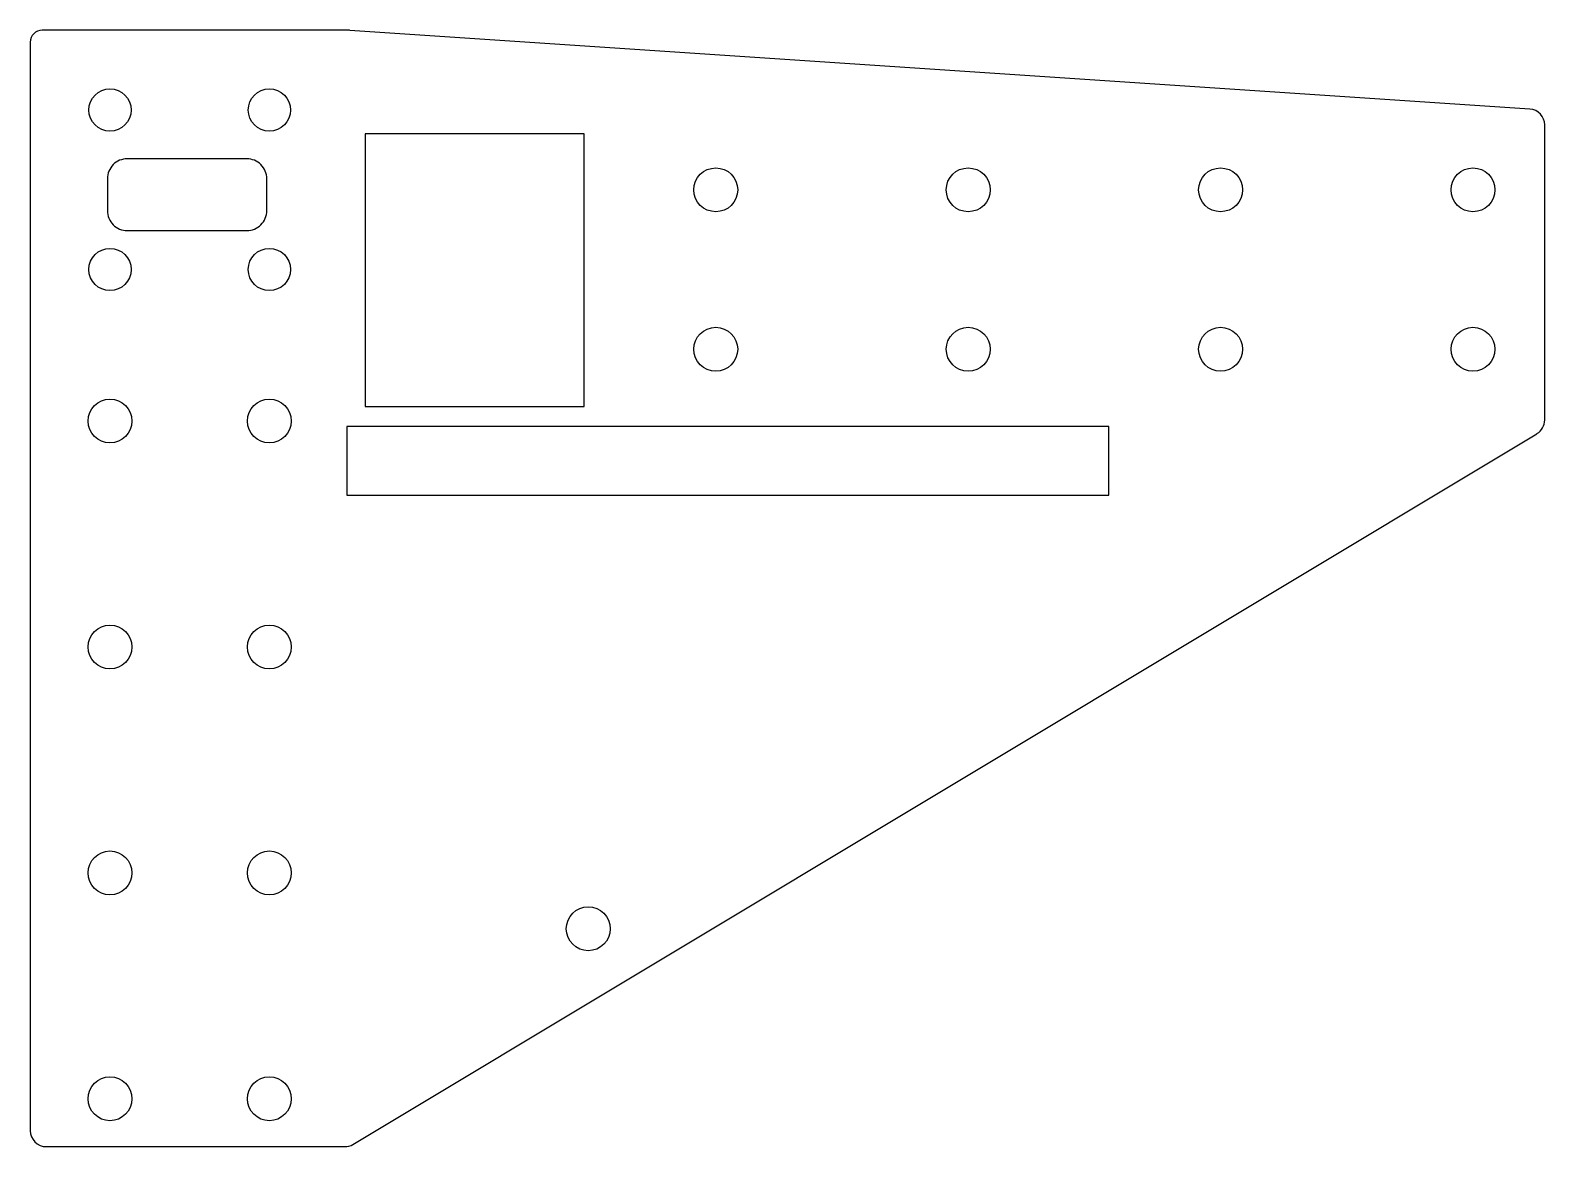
# Model space of a CAD drawing. Header units: millimetres. Extents: x -447 to -257, y -32 to 108.
import ezdxf

# ---------------------------------------------------------------- set-up
doc = ezdxf.new("R2010")
doc.units = ezdxf.units.MM
doc.layers.get('0').update_dxf_attribs({"linetype": 'CONTINUOUS'})

msp = doc.modelspace()

# ---------------------------------------------------------------- linework, layer by layer
for p, q in [((-447, 106.63), (-447, 101.26)), ((-407.07, 108.13), (-445.5, 108.13)), ((-258.87, 98.25), (-406.93, 108.12)), ((-447, 101.26), (-447, -29.87)), ((-257, 59.26), (-257, 96.25)), ((-406.52, -31.59), (-257.97, 57.54)), ((-445, -31.87), (-407.55, -31.87))]:
    msp.add_line(p, q)
for points in [[(-405, 60.93), (-377.5, 60.93), (-377.5, 95.13), (-405, 95.13)], [(-311.7, 58.43), (-407.3, 58.43), (-407.3, 49.83), (-311.7, 49.83)]]:
    msp.add_lwpolyline(points, close=True)
msp.add_lwpolyline([(-417.33, 85.51), (-417.33, 89.51, 0.414214), (-419.83, 92.01), (-434.83, 92.01, 0.414214), (-437.33, 89.51), (-437.33, 85.51, 0.414214), (-434.83, 83.01), (-419.83, 83.01, 0.414214)], format="xyb", close=True)
for centre, radius in [((-437, 98.13), 2.65), ((-417, 98.13), 2.65), ((-361, 88.12), 2.75), ((-329.33, 88.12), 2.75), ((-297.67, 88.12), 2.75), ((-266, 88.12), 2.75), ((-437, 78.13), 2.65), ((-417, 78.13), 2.65), ((-361, 68.13), 2.75), ((-329.33, 68.13), 2.75), ((-297.67, 68.13), 2.75), ((-266, 68.13), 2.75), ((-437, 59.13), 2.75), ((-417, 59.13), 2.75), ((-437, 30.79), 2.75), ((-417, 30.79), 2.75), ((-437, 2.46), 2.75), ((-417, 2.46), 2.75), ((-377, -4.55), 2.75), ((-437, -25.87), 2.75), ((-417, -25.87), 2.75)]:
    msp.add_circle(centre, radius)
for centre, radius, start, end in [((-445.5, 106.63), 1.5, 90, 180), ((-407.07, 106.13), 2, 86.1859, 90), ((-259, 96.25), 2, 0, 86.1859), ((-259, 59.26), 2, -59.0362, 0), ((-445, -29.87), 2, 180, 270), ((-407.55, -29.87), 2, 270, 300.9638)]:
    msp.add_arc(centre, radius, start, end)

doc.saveas('drawing.dxf')
